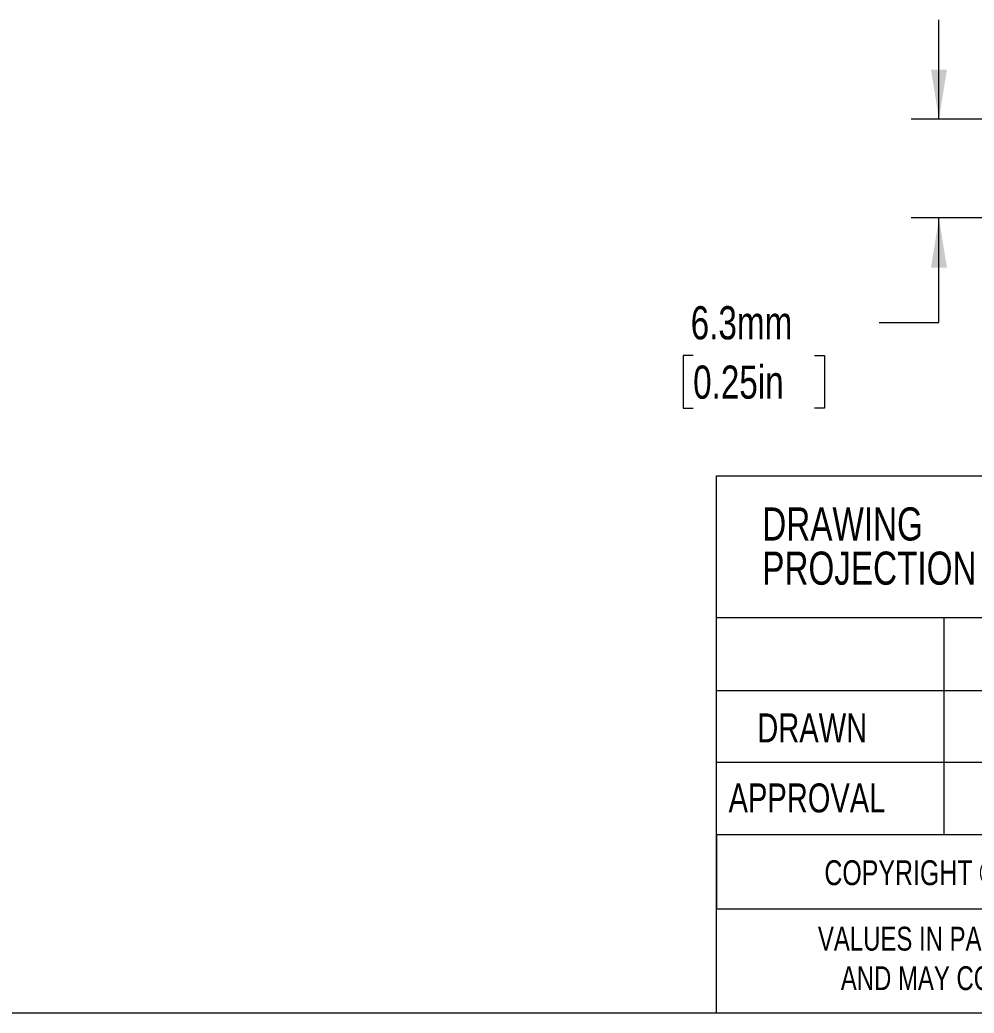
# Model space of a CAD drawing. Header units: millimetres. Extents: x 2 to 278, y 1 to 215.
# Drawn here: x 127.1 to 188.1, y 0.9 to 64.4 of the extents above; entities that cross this region are included whole.
import ezdxf

# ---------------------------------------------------------------- set-up
doc = ezdxf.new("R2010")
doc.units = ezdxf.units.MM
doc.styles.add('SLDTEXTSTYLE0', font='TXT', dxfattribs={"width": 0.75})
doc.dimstyles.new('SLDDIMSTYLE0', dxfattribs={"dimtxt": 2.116667, "dimasz": 3.175, "dimexe": 0, "dimexo": 0.0625, "dimgap": 0.529167, "dimtad": 0, "dimtih": 1, "dimtoh": 1, "dimdec": 1, "dimrnd": 1e-09, "dimzin": 12, "dimdsep": 46, "dimtxsty": 'SLDTEXTSTYLE0', "dimsah": 1, "dimcen": 0.09, "dimadec": 0, "dimazin": 3, "dimtfac": 1, "dimtdec": 1, "dimtmove": 0, "dimatfit": 0, "dimfxl": 1, "dimfrac": 2, "dimtolj": 1, "dimtzin": 12, "dimarcsym": 0})

# ---------------------------------------------------------------- blocks, each defined once
blk = doc.blocks.new('SW_NOTE_0')
at = {"color": 0, "linetype": 'Continuous', "lineweight": 0, "char_height": 1.524, "attachment_point": 2, "style": 'SLDTEXTSTYLE0'}
for s, insert in [('VALUES IN PARENTHESIS ARE CALCULATED', (19.907, 1.965)), ('AND MAY CONTAIN ROUNDOFF ERRORS', (19.878, -0.559))]:
    blk.add_mtext(s, dxfattribs=dict(at, insert=insert))
blk = doc.blocks.new('SW_NOTE_1')
at = {"color": 0, "linetype": 'Continuous', "lineweight": 0, "char_height": 2.1167, "attachment_point": 1, "style": 'SLDTEXTSTYLE0'}
for s, insert in [('DRAWING', (0, 2.729)), ('PROJECTION', (0, -0.094))]:
    blk.add_mtext(s, dxfattribs=dict(at, insert=insert))
blk = doc.blocks.new('_D_5')
at = {"color": 7, "linetype": 'Continuous', "lineweight": 18}
for p, q in [((185.833, 58.009), (185.833, 64.359)), ((211.141, 58.009), (184.055, 58.009)), ((192.054, 51.71), (184.055, 51.71)), ((185.833, 45.02), (185.833, 51.71)), ((182.023, 45.02), (185.833, 45.02)), ((170.13, 42.909), (169.486, 42.909)), ((169.486, 42.909), (169.486, 39.546)), ((177.887, 42.909), (178.531, 42.909)), ((178.531, 42.909), (178.531, 39.546)), ((169.486, 39.546), (170.13, 39.546)), ((178.531, 39.546), (177.887, 39.546))]:
    blk.add_line(p, q, dxfattribs=at)
for points in [[(185.833, 58.009), (186.341, 61.184), (185.325, 61.184)], [(185.833, 51.71), (185.325, 48.535), (186.341, 48.535)]]:
    blk.add_solid(points, dxfattribs=at)
at = {"color": 7, "linetype": 'Continuous', "lineweight": 18, "char_height": 2.1167, "attachment_point": 1, "style": 'SLDTEXTSTYLE0'}
for s, insert in [('6.3mm', (169.975, 46.067)), ('0.25in', (170.13, 42.275))]:
    blk.add_mtext(s, dxfattribs=dict(at, insert=insert))

msp = doc.modelspace()

# ---------------------------------------------------------------- linework, layer by layer
at = {"color": 7, "linetype": 'Continuous', "lineweight": 18}
for p, q in [((171.633, 7.563), (171.633, 35.239)), ((171.633, 35.239), (215.743, 35.239)), ((171.633, 12.296), (171.633, 26.166)), ((171.633, 0.903), (171.633, 26.166)), ((215.743, 26.166), (171.633, 26.166)), ((186.134, 26.166), (186.134, 12.296)), ((215.743, 21.487), (171.633, 21.487)), ((215.743, 16.922), (171.633, 16.922)), ((215.743, 12.296), (171.633, 12.296)), ((171.633, 12.296), (171.633, 7.563)), ((171.633, 7.563), (215.743, 7.563)), ((277.989, 0.903), (1.579, 0.903))]:
    msp.add_line(p, q, dxfattribs=at)

# ---------------------------------------------------------------- block references
at = {"color": 7, "linetype": 'Continuous', "lineweight": 0}
for name, p in [('SW_NOTE_1', (174.548, 30.484)), ('SW_NOTE_0', (174.843, 4.456))]:
    msp.add_blockref(name, p, dxfattribs=at)

# ---------------------------------------------------------------- texts
at = {"color": 7, "linetype": 'Continuous', "lineweight": 0, "attachment_point": 1, "style": 'SLDTEXTSTYLE0'}
for s, insert, char_height in [('DRAWN', (174.231, 20.055), 1.8521), ('APPROVAL', (172.396, 15.579), 1.8521), ('COPYRIGHT © 2017 BY THORLABS', (178.514, 10.668), 1.5875)]:
    msp.add_mtext(s, dxfattribs=dict(at, insert=insert, char_height=char_height))

# ---------------------------------------------------------------- dimensions: what is measured, and where the dimension line sits
at = {"color": 7, "linetype": 'Continuous', "lineweight": 18}
dim = msp.add_linear_dim(base=(185.833, 58.009), p1=(193.324, 51.71), p2=(214.025, 58.009), angle=90, dimstyle='SLDDIMSTYLE0', dxfattribs=at)
dim.commit()
dim.dimension.update_dxf_attribs({"geometry": '_D_5', "text_midpoint": (185.833, 45.02), "dimtype": 160})

doc.saveas('drawing.dxf')
